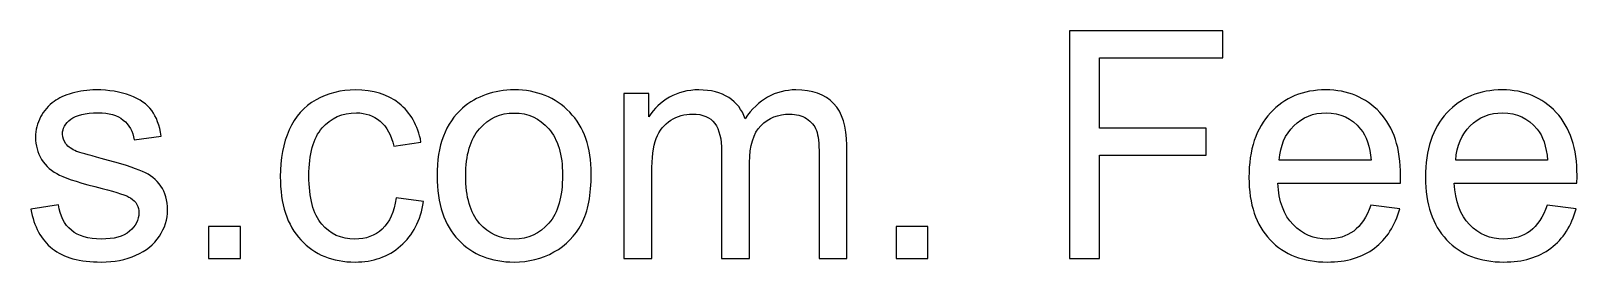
# Model space of a CAD drawing. Header units: centimetres. Extents: x -24.8 to 34.2, y -10 to 25.5.
# Drawn here: x 10.52 to 14.646, y 5.927 to 6.543 of the extents above; entities that cross this region are included whole.
import ezdxf

# ---------------------------------------------------------------- set-up
doc = ezdxf.new("R2010")
doc.units = ezdxf.units.CM
doc.header["$MEASUREMENT"] = 0
doc.layers.add('Layer 1', color=7, linetype='Continuous')

msp = doc.modelspace()

# ---------------------------------------------------------------- linework, layer by layer
at = {"layer": 'Layer 1', "color": 250}
for points, knots in [([(13.29184, 5.93705), (13.29184, 5.93705), (13.29184, 6.54312), (13.29184, 6.54312), (13.29184, 6.54312), (13.29184, 6.54312), (13.70077, 6.54312), (13.70077, 6.54312), (13.70077, 6.54312), (13.70077, 6.54312), (13.70077, 6.47157), (13.70077, 6.47157), (13.70077, 6.47157), (13.70077, 6.47157), (13.37213, 6.47157), (13.37213, 6.47157), (13.37213, 6.47157), (13.37213, 6.47157), (13.37213, 6.2839), (13.37213, 6.2839), (13.37213, 6.2839), (13.37213, 6.2839), (13.65646, 6.2839), (13.65646, 6.2839), (13.65646, 6.2839), (13.65646, 6.2839), (13.65646, 6.21236), (13.65646, 6.21236), (13.65646, 6.21236), (13.65646, 6.21236), (13.37213, 6.21236), (13.37213, 6.21236), (13.37213, 6.21236), (13.37213, 6.21236), (13.37213, 5.93705), (13.37213, 5.93705), (13.37213, 5.93705), (13.37213, 5.93705), (13.29184, 5.93705), (13.29184, 5.93705)], [0, 0, 0, 0, 0.1, 0.1, 0.1, 0.1, 0.2, 0.2, 0.2, 0.2, 0.3, 0.3, 0.3, 0.3, 0.4, 0.4, 0.4, 0.4, 0.5, 0.5, 0.5, 0.5, 0.6, 0.6, 0.6, 0.6, 0.7, 0.7, 0.7, 0.7, 0.8, 0.8, 0.8, 0.8, 0.9, 0.9, 0.9, 0.9, 1, 1, 1, 1]), ([(10.52002, 6.06814), (10.52002, 6.06814), (10.59353, 6.07971), (10.59353, 6.07971), (10.59353, 6.07971), (10.59763, 6.05022), (10.6092, 6.02764), (10.62811, 6.01184), (10.62811, 6.01184), (10.64687, 5.99618), (10.67326, 5.98827), (10.70727, 5.98827), (10.70727, 5.98827), (10.74142, 5.98827), (10.76682, 5.99533), (10.78333, 6.00916), (10.78333, 6.00916), (10.79984, 6.02313), (10.80816, 6.0395), (10.80816, 6.05812), (10.80816, 6.05812), (10.80816, 6.07506), (10.80082, 6.08818), (10.78615, 6.09792), (10.78615, 6.09792), (10.77599, 6.10455), (10.75059, 6.11287), (10.71009, 6.12303), (10.71009, 6.12303), (10.65562, 6.13686), (10.61766, 6.14872), (10.59664, 6.15887), (10.59664, 6.15887), (10.57561, 6.16889), (10.55953, 6.18286), (10.54866, 6.20064), (10.54866, 6.20064), (10.5378, 6.21842), (10.53229, 6.23804), (10.53229, 6.25949), (10.53229, 6.25949), (10.53229, 6.2791), (10.53681, 6.29716), (10.54584, 6.31381), (10.54584, 6.31381), (10.55473, 6.33061), (10.567, 6.34443), (10.58239, 6.35544), (10.58239, 6.35544), (10.59396, 6.36391), (10.60976, 6.37125), (10.62966, 6.37717), (10.62966, 6.37717), (10.6497, 6.3831), (10.67114, 6.38606), (10.694, 6.38606), (10.694, 6.38606), (10.72843, 6.38606), (10.75863, 6.38098), (10.78474, 6.3711), (10.78474, 6.3711), (10.81084, 6.36123), (10.83003, 6.34782), (10.84245, 6.33089), (10.84245, 6.33089), (10.85487, 6.31381), (10.86334, 6.29124), (10.86799, 6.26287), (10.86799, 6.26287), (10.86799, 6.26287), (10.79532, 6.25285), (10.79532, 6.25285), (10.79532, 6.25285), (10.79193, 6.27543), (10.78234, 6.29307), (10.76653, 6.30577), (10.76653, 6.30577), (10.75073, 6.31847), (10.72829, 6.32482), (10.69937, 6.32482), (10.69937, 6.32482), (10.66522, 6.32482), (10.64081, 6.31918), (10.62627, 6.30789), (10.62627, 6.30789), (10.6116, 6.2966), (10.60426, 6.28333), (10.60426, 6.26824), (10.60426, 6.26824), (10.60426, 6.2585), (10.60736, 6.24989), (10.61343, 6.24213), (10.61343, 6.24213), (10.6195, 6.23409), (10.62895, 6.2276), (10.64193, 6.22223), (10.64193, 6.22223), (10.64941, 6.21955), (10.67129, 6.2132), (10.70769, 6.20332), (10.70769, 6.20332), (10.76033, 6.18921), (10.79701, 6.17778), (10.81776, 6.16875), (10.81776, 6.16875), (10.83864, 6.15986), (10.85501, 6.14674), (10.86686, 6.12967), (10.86686, 6.12967), (10.87872, 6.11259), (10.88464, 6.09142), (10.88464, 6.06602), (10.88464, 6.06602), (10.88464, 6.04119), (10.87731, 6.01791), (10.86291, 5.99589), (10.86291, 5.99589), (10.84838, 5.97402), (10.82749, 5.95709), (10.80026, 5.94509), (10.80026, 5.94509), (10.77303, 5.9331), (10.74212, 5.92717), (10.70769, 5.92717), (10.70769, 5.92717), (10.65054, 5.92717), (10.60708, 5.93903), (10.57716, 5.96273), (10.57716, 5.96273), (10.54725, 5.98644), (10.5282, 6.02157), (10.52002, 6.06814)], [0, 0, 0, 0, 0.030303, 0.030303, 0.030303, 0.030303, 0.0606061, 0.0606061, 0.0606061, 0.0606061, 0.0909091, 0.0909091, 0.0909091, 0.0909091, 0.1212121, 0.1212121, 0.1212121, 0.1212121, 0.1515152, 0.1515152, 0.1515152, 0.1515152, 0.1818182, 0.1818182, 0.1818182, 0.1818182, 0.2121212, 0.2121212, 0.2121212, 0.2121212, 0.2424242, 0.2424242, 0.2424242, 0.2424242, 0.2727273, 0.2727273, 0.2727273, 0.2727273, 0.3030303, 0.3030303, 0.3030303, 0.3030303, 0.3333333, 0.3333333, 0.3333333, 0.3333333, 0.3636364, 0.3636364, 0.3636364, 0.3636364, 0.3939394, 0.3939394, 0.3939394, 0.3939394, 0.4242424, 0.4242424, 0.4242424, 0.4242424, 0.4545455, 0.4545455, 0.4545455, 0.4545455, 0.4848485, 0.4848485, 0.4848485, 0.4848485, 0.5151515, 0.5151515, 0.5151515, 0.5151515, 0.5454545, 0.5454545, 0.5454545, 0.5454545, 0.5757576, 0.5757576, 0.5757576, 0.5757576, 0.6060606, 0.6060606, 0.6060606, 0.6060606, 0.6363636, 0.6363636, 0.6363636, 0.6363636, 0.6666667, 0.6666667, 0.6666667, 0.6666667, 0.6969697, 0.6969697, 0.6969697, 0.6969697, 0.7272727, 0.7272727, 0.7272727, 0.7272727, 0.7575758, 0.7575758, 0.7575758, 0.7575758, 0.7878788, 0.7878788, 0.7878788, 0.7878788, 0.8181818, 0.8181818, 0.8181818, 0.8181818, 0.8484848, 0.8484848, 0.8484848, 0.8484848, 0.8787879, 0.8787879, 0.8787879, 0.8787879, 0.9090909, 0.9090909, 0.9090909, 0.9090909, 0.9393939, 0.9393939, 0.9393939, 0.9393939, 0.969697, 0.969697, 0.969697, 0.969697, 1, 1, 1, 1]), ([(11.4948, 6.09792), (11.4948, 6.09792), (11.5679, 6.08832), (11.5679, 6.08832), (11.5679, 6.08832), (11.56, 6.03794), (11.53953, 5.99843), (11.50652, 5.96993), (11.50652, 5.96993), (11.47364, 5.94142), (11.43314, 5.92717), (11.38516, 5.92717), (11.38516, 5.92717), (11.32519, 5.92717), (11.27679, 5.94679), (11.24038, 5.98602), (11.24038, 5.98602), (11.20383, 6.02524), (11.18549, 6.08155), (11.18549, 6.15492), (11.18549, 6.15492), (11.18549, 6.20234), (11.19339, 6.24382), (11.20906, 6.27938), (11.20906, 6.27938), (11.22486, 6.31494), (11.24871, 6.34161), (11.28088, 6.35939), (11.28088, 6.35939), (11.31291, 6.37717), (11.34791, 6.38606), (11.38558, 6.38606), (11.38558, 6.38606), (11.43328, 6.38606), (11.47237, 6.37393), (11.50256, 6.3498), (11.50256, 6.3498), (11.5329, 6.32567), (11.55238, 6.29152), (11.56098, 6.24707), (11.56098, 6.24707), (11.56098, 6.24707), (11.48859, 6.23592), (11.48859, 6.23592), (11.48859, 6.23592), (11.48168, 6.26541), (11.46954, 6.28757), (11.45205, 6.30252), (11.45205, 6.30252), (11.43455, 6.31734), (11.41338, 6.32482), (11.38855, 6.32482), (11.38855, 6.32482), (11.35101, 6.32482), (11.32053, 6.31141), (11.29711, 6.28446), (11.29711, 6.28446), (11.27368, 6.25765), (11.26197, 6.21518), (11.26197, 6.15704), (11.26197, 6.15704), (11.26197, 6.09806), (11.27326, 6.05516), (11.29598, 6.02835), (11.29598, 6.02835), (11.31856, 6.00168), (11.34805, 5.98827), (11.38445, 5.98827), (11.38445, 5.98827), (11.41366, 5.98827), (11.43794, 5.9973), (11.45755, 6.01522), (11.45755, 6.01522), (11.47716, 6.03315), (11.48958, 6.06066), (11.4948, 6.09792)], [0, 0, 0, 0, 0.0526316, 0.0526316, 0.0526316, 0.0526316, 0.1052632, 0.1052632, 0.1052632, 0.1052632, 0.1578947, 0.1578947, 0.1578947, 0.1578947, 0.2105263, 0.2105263, 0.2105263, 0.2105263, 0.2631579, 0.2631579, 0.2631579, 0.2631579, 0.3157895, 0.3157895, 0.3157895, 0.3157895, 0.3684211, 0.3684211, 0.3684211, 0.3684211, 0.4210526, 0.4210526, 0.4210526, 0.4210526, 0.4736842, 0.4736842, 0.4736842, 0.4736842, 0.5263158, 0.5263158, 0.5263158, 0.5263158, 0.5789474, 0.5789474, 0.5789474, 0.5789474, 0.6315789, 0.6315789, 0.6315789, 0.6315789, 0.6842105, 0.6842105, 0.6842105, 0.6842105, 0.7368421, 0.7368421, 0.7368421, 0.7368421, 0.7894737, 0.7894737, 0.7894737, 0.7894737, 0.8421053, 0.8421053, 0.8421053, 0.8421053, 0.8947368, 0.8947368, 0.8947368, 0.8947368, 0.9473684, 0.9473684, 0.9473684, 0.9473684, 1, 1, 1, 1]), ([(11.60388, 6.15662), (11.60388, 6.2379), (11.62646, 6.29815), (11.67175, 6.33724), (11.67175, 6.33724), (11.70943, 6.36969), (11.75543, 6.38606), (11.80976, 6.38606), (11.80976, 6.38606), (11.87016, 6.38606), (11.91954, 6.36631), (11.95778, 6.32665), (11.95778, 6.32665), (11.99617, 6.28714), (12.01522, 6.23253), (12.01522, 6.16283), (12.01522, 6.16283), (12.01522, 6.10624), (12.00675, 6.06179), (11.98982, 6.02948), (11.98982, 6.02948), (11.97288, 5.99702), (11.94819, 5.9719), (11.91588, 5.95398), (11.91588, 5.95398), (11.88342, 5.93606), (11.84814, 5.92717), (11.80976, 5.92717), (11.80976, 5.92717), (11.74838, 5.92717), (11.69871, 5.94679), (11.66075, 5.9863), (11.66075, 5.9863), (11.62279, 6.02567), (11.60388, 6.08239), (11.60388, 6.15662)], [0, 0, 0, 0, 0.1111111, 0.1111111, 0.1111111, 0.1111111, 0.2222222, 0.2222222, 0.2222222, 0.2222222, 0.3333333, 0.3333333, 0.3333333, 0.3333333, 0.4444444, 0.4444444, 0.4444444, 0.4444444, 0.5555556, 0.5555556, 0.5555556, 0.5555556, 0.6666667, 0.6666667, 0.6666667, 0.6666667, 0.7777778, 0.7777778, 0.7777778, 0.7777778, 0.8888889, 0.8888889, 0.8888889, 0.8888889, 1, 1, 1, 1]), ([(12.10256, 5.93705), (12.10256, 5.93705), (12.10256, 6.37604), (12.10256, 6.37604), (12.10256, 6.37604), (12.10256, 6.37604), (12.16902, 6.37604), (12.16902, 6.37604), (12.16902, 6.37604), (12.16902, 6.37604), (12.16902, 6.31452), (12.16902, 6.31452), (12.16902, 6.31452), (12.18285, 6.33597), (12.2012, 6.35332), (12.22406, 6.36631), (12.22406, 6.36631), (12.24692, 6.37943), (12.27302, 6.38606), (12.30223, 6.38606), (12.30223, 6.38606), (12.33469, 6.38606), (12.36136, 6.37929), (12.3821, 6.36574), (12.3821, 6.36574), (12.40298, 6.3522), (12.41766, 6.33343), (12.42612, 6.30916), (12.42612, 6.30916), (12.46098, 6.36038), (12.50613, 6.38606), (12.56173, 6.38606), (12.56173, 6.38606), (12.60533, 6.38606), (12.63878, 6.37393), (12.6622, 6.3498), (12.6622, 6.3498), (12.68563, 6.32567), (12.69734, 6.28856), (12.69734, 6.23846), (12.69734, 6.23846), (12.69734, 6.23846), (12.69734, 5.93705), (12.69734, 5.93705), (12.69734, 5.93705), (12.69734, 5.93705), (12.6234, 5.93705), (12.6234, 5.93705), (12.6234, 5.93705), (12.6234, 5.93705), (12.6234, 6.21363), (12.6234, 6.21363), (12.6234, 6.21363), (12.6234, 6.2434), (12.621, 6.26485), (12.6162, 6.27797), (12.6162, 6.27797), (12.61126, 6.29095), (12.60251, 6.30154), (12.58995, 6.30958), (12.58995, 6.30958), (12.57725, 6.31748), (12.5623, 6.32157), (12.54522, 6.32157), (12.54522, 6.32157), (12.51432, 6.32157), (12.48878, 6.31127), (12.46832, 6.29067), (12.46832, 6.29067), (12.448, 6.27021), (12.4377, 6.23733), (12.4377, 6.19218), (12.4377, 6.19218), (12.4377, 6.19218), (12.4377, 5.93705), (12.4377, 5.93705), (12.4377, 5.93705), (12.4377, 5.93705), (12.36333, 5.93705), (12.36333, 5.93705), (12.36333, 5.93705), (12.36333, 5.93705), (12.36333, 6.22223), (12.36333, 6.22223), (12.36333, 6.22223), (12.36333, 6.25539), (12.35726, 6.28023), (12.34513, 6.29674), (12.34513, 6.29674), (12.33299, 6.31325), (12.31324, 6.32157), (12.28558, 6.32157), (12.28558, 6.32157), (12.26469, 6.32157), (12.24536, 6.31607), (12.22758, 6.30492), (12.22758, 6.30492), (12.2098, 6.29392), (12.19682, 6.27783), (12.18892, 6.25666), (12.18892, 6.25666), (12.18088, 6.23536), (12.17692, 6.20474), (12.17692, 6.1648), (12.17692, 6.1648), (12.17692, 6.1648), (12.17692, 5.93705), (12.17692, 5.93705), (12.17692, 5.93705), (12.17692, 5.93705), (12.10256, 5.93705), (12.10256, 5.93705)], [0, 0, 0, 0, 0.0357143, 0.0357143, 0.0357143, 0.0357143, 0.0714286, 0.0714286, 0.0714286, 0.0714286, 0.1071429, 0.1071429, 0.1071429, 0.1071429, 0.1428571, 0.1428571, 0.1428571, 0.1428571, 0.1785714, 0.1785714, 0.1785714, 0.1785714, 0.2142857, 0.2142857, 0.2142857, 0.2142857, 0.25, 0.25, 0.25, 0.25, 0.2857143, 0.2857143, 0.2857143, 0.2857143, 0.3214286, 0.3214286, 0.3214286, 0.3214286, 0.3571429, 0.3571429, 0.3571429, 0.3571429, 0.3928571, 0.3928571, 0.3928571, 0.3928571, 0.4285714, 0.4285714, 0.4285714, 0.4285714, 0.4642857, 0.4642857, 0.4642857, 0.4642857, 0.5, 0.5, 0.5, 0.5, 0.5357143, 0.5357143, 0.5357143, 0.5357143, 0.5714286, 0.5714286, 0.5714286, 0.5714286, 0.6071429, 0.6071429, 0.6071429, 0.6071429, 0.6428571, 0.6428571, 0.6428571, 0.6428571, 0.6785714, 0.6785714, 0.6785714, 0.6785714, 0.7142857, 0.7142857, 0.7142857, 0.7142857, 0.75, 0.75, 0.75, 0.75, 0.7857143, 0.7857143, 0.7857143, 0.7857143, 0.8214286, 0.8214286, 0.8214286, 0.8214286, 0.8571429, 0.8571429, 0.8571429, 0.8571429, 0.8928571, 0.8928571, 0.8928571, 0.8928571, 0.9285714, 0.9285714, 0.9285714, 0.9285714, 0.9642857, 0.9642857, 0.9642857, 0.9642857, 1, 1, 1, 1]), ([(14.09588, 6.07844), (14.09588, 6.07844), (14.17279, 6.06899), (14.17279, 6.06899), (14.17279, 6.06899), (14.16065, 6.02397), (14.13822, 5.98912), (14.10548, 5.96428), (14.10548, 5.96428), (14.0726, 5.93959), (14.03069, 5.92717), (13.97975, 5.92717), (13.97975, 5.92717), (13.91554, 5.92717), (13.8646, 5.94693), (13.82707, 5.98644), (13.82707, 5.98644), (13.78939, 6.02595), (13.77062, 6.08141), (13.77062, 6.15281), (13.77062, 6.15281), (13.77062, 6.22675), (13.78967, 6.28404), (13.82763, 6.32482), (13.82763, 6.32482), (13.86573, 6.3656), (13.91498, 6.38606), (13.97566, 6.38606), (13.97566, 6.38606), (14.03436, 6.38606), (14.08234, 6.36602), (14.11945, 6.32609), (14.11945, 6.32609), (14.1567, 6.28616), (14.17533, 6.22985), (14.17533, 6.15746), (14.17533, 6.15746), (14.17533, 6.15295), (14.17519, 6.14632), (14.1749, 6.13757), (14.1749, 6.13757), (14.1749, 6.13757), (13.84753, 6.13757), (13.84753, 6.13757), (13.84753, 6.13757), (13.85021, 6.08931), (13.8639, 6.05234), (13.88845, 6.0268), (13.88845, 6.0268), (13.913, 6.00111), (13.94348, 5.98827), (13.98017, 5.98827), (13.98017, 5.98827), (14.00741, 5.98827), (14.03069, 5.99547), (14.05002, 6.00986), (14.05002, 6.00986), (14.06935, 6.02411), (14.08459, 6.04697), (14.09588, 6.07844)], [0, 0, 0, 0, 0.0666667, 0.0666667, 0.0666667, 0.0666667, 0.1333333, 0.1333333, 0.1333333, 0.1333333, 0.2, 0.2, 0.2, 0.2, 0.2666667, 0.2666667, 0.2666667, 0.2666667, 0.3333333, 0.3333333, 0.3333333, 0.3333333, 0.4, 0.4, 0.4, 0.4, 0.4666667, 0.4666667, 0.4666667, 0.4666667, 0.5333333, 0.5333333, 0.5333333, 0.5333333, 0.6, 0.6, 0.6, 0.6, 0.6666667, 0.6666667, 0.6666667, 0.6666667, 0.7333333, 0.7333333, 0.7333333, 0.7333333, 0.8, 0.8, 0.8, 0.8, 0.8666667, 0.8666667, 0.8666667, 0.8666667, 0.9333333, 0.9333333, 0.9333333, 0.9333333, 1, 1, 1, 1]), ([(14.56676, 6.07844), (14.56676, 6.07844), (14.64367, 6.06899), (14.64367, 6.06899), (14.64367, 6.06899), (14.63153, 6.02397), (14.6091, 5.98912), (14.57636, 5.96428), (14.57636, 5.96428), (14.54348, 5.93959), (14.50157, 5.92717), (14.45063, 5.92717), (14.45063, 5.92717), (14.38642, 5.92717), (14.33548, 5.94693), (14.29795, 5.98644), (14.29795, 5.98644), (14.26027, 6.02595), (14.2415, 6.08141), (14.2415, 6.15281), (14.2415, 6.15281), (14.2415, 6.22675), (14.26055, 6.28404), (14.29851, 6.32482), (14.29851, 6.32482), (14.33661, 6.3656), (14.38586, 6.38606), (14.44654, 6.38606), (14.44654, 6.38606), (14.50524, 6.38606), (14.55322, 6.36602), (14.59033, 6.32609), (14.59033, 6.32609), (14.62758, 6.28616), (14.64621, 6.22985), (14.64621, 6.15746), (14.64621, 6.15746), (14.64621, 6.15295), (14.64607, 6.14632), (14.64578, 6.13757), (14.64578, 6.13757), (14.64578, 6.13757), (14.31841, 6.13757), (14.31841, 6.13757), (14.31841, 6.13757), (14.32109, 6.08931), (14.33478, 6.05234), (14.35933, 6.0268), (14.35933, 6.0268), (14.38388, 6.00111), (14.41436, 5.98827), (14.45105, 5.98827), (14.45105, 5.98827), (14.47829, 5.98827), (14.50157, 5.99547), (14.5209, 6.00986), (14.5209, 6.00986), (14.54023, 6.02411), (14.55547, 6.04697), (14.56676, 6.07844)], [0, 0, 0, 0, 0.0666667, 0.0666667, 0.0666667, 0.0666667, 0.1333333, 0.1333333, 0.1333333, 0.1333333, 0.2, 0.2, 0.2, 0.2, 0.2666667, 0.2666667, 0.2666667, 0.2666667, 0.3333333, 0.3333333, 0.3333333, 0.3333333, 0.4, 0.4, 0.4, 0.4, 0.4666667, 0.4666667, 0.4666667, 0.4666667, 0.5333333, 0.5333333, 0.5333333, 0.5333333, 0.6, 0.6, 0.6, 0.6, 0.6666667, 0.6666667, 0.6666667, 0.6666667, 0.7333333, 0.7333333, 0.7333333, 0.7333333, 0.8, 0.8, 0.8, 0.8, 0.8666667, 0.8666667, 0.8666667, 0.8666667, 0.9333333, 0.9333333, 0.9333333, 0.9333333, 1, 1, 1, 1]), ([(11.68036, 6.15662), (11.68036, 6.10031), (11.69264, 6.05826), (11.71719, 6.03032), (11.71719, 6.03032), (11.74175, 6.00224), (11.77265, 5.98827), (11.80976, 5.98827), (11.80976, 5.98827), (11.84673, 5.98827), (11.87749, 6.00238), (11.90205, 6.03046), (11.90205, 6.03046), (11.92646, 6.05855), (11.93873, 6.10144), (11.93873, 6.15902), (11.93873, 6.15902), (11.93873, 6.21334), (11.92646, 6.25455), (11.90176, 6.28249), (11.90176, 6.28249), (11.87707, 6.31043), (11.84645, 6.3244), (11.80976, 6.3244), (11.80976, 6.3244), (11.77265, 6.3244), (11.74175, 6.31043), (11.71719, 6.28263), (11.71719, 6.28263), (11.69264, 6.25483), (11.68036, 6.21278), (11.68036, 6.15662)], [0, 0, 0, 0, 0.125, 0.125, 0.125, 0.125, 0.25, 0.25, 0.25, 0.25, 0.375, 0.375, 0.375, 0.375, 0.5, 0.5, 0.5, 0.5, 0.625, 0.625, 0.625, 0.625, 0.75, 0.75, 0.75, 0.75, 0.875, 0.875, 0.875, 0.875, 1, 1, 1, 1]), ([(13.85162, 6.19881), (13.85162, 6.19881), (14.09673, 6.19881), (14.09673, 6.19881), (14.09673, 6.19881), (14.09348, 6.23564), (14.08403, 6.26344), (14.06865, 6.28178), (14.06865, 6.28178), (14.04494, 6.31043), (14.01418, 6.32482), (13.9765, 6.32482), (13.9765, 6.32482), (13.94236, 6.32482), (13.91357, 6.31339), (13.89029, 6.29053), (13.89029, 6.29053), (13.867, 6.26767), (13.85416, 6.23705), (13.85162, 6.19881)], [0, 0, 0, 0, 0.2, 0.2, 0.2, 0.2, 0.4, 0.4, 0.4, 0.4, 0.6, 0.6, 0.6, 0.6, 0.8, 0.8, 0.8, 0.8, 1, 1, 1, 1]), ([(14.3225, 6.19881), (14.3225, 6.19881), (14.56761, 6.19881), (14.56761, 6.19881), (14.56761, 6.19881), (14.56436, 6.23564), (14.55491, 6.26344), (14.53953, 6.28178), (14.53953, 6.28178), (14.51582, 6.31043), (14.48506, 6.32482), (14.44738, 6.32482), (14.44738, 6.32482), (14.41324, 6.32482), (14.38445, 6.31339), (14.36117, 6.29053), (14.36117, 6.29053), (14.33788, 6.26767), (14.32504, 6.23705), (14.3225, 6.19881)], [0, 0, 0, 0, 0.2, 0.2, 0.2, 0.2, 0.4, 0.4, 0.4, 0.4, 0.6, 0.6, 0.6, 0.6, 0.8, 0.8, 0.8, 0.8, 1, 1, 1, 1]), ([(10.99414, 5.93705), (10.99414, 5.93705), (10.99414, 6.02186), (10.99414, 6.02186), (10.99414, 6.02186), (10.99414, 6.02186), (11.07895, 6.02186), (11.07895, 6.02186), (11.07895, 6.02186), (11.07895, 6.02186), (11.07895, 5.93705), (11.07895, 5.93705), (11.07895, 5.93705), (11.07895, 5.93705), (10.99414, 5.93705), (10.99414, 5.93705)], [0, 0, 0, 0, 0.25, 0.25, 0.25, 0.25, 0.5, 0.5, 0.5, 0.5, 0.75, 0.75, 0.75, 0.75, 1, 1, 1, 1]), ([(12.82885, 5.93705), (12.82885, 5.93705), (12.82885, 6.02186), (12.82885, 6.02186), (12.82885, 6.02186), (12.82885, 6.02186), (12.91366, 6.02186), (12.91366, 6.02186), (12.91366, 6.02186), (12.91366, 6.02186), (12.91366, 5.93705), (12.91366, 5.93705), (12.91366, 5.93705), (12.91366, 5.93705), (12.82885, 5.93705), (12.82885, 5.93705)], [0, 0, 0, 0, 0.25, 0.25, 0.25, 0.25, 0.5, 0.5, 0.5, 0.5, 0.75, 0.75, 0.75, 0.75, 1, 1, 1, 1])]:
    msp.add_open_spline(points, degree=3, knots=knots, dxfattribs=at)

doc.saveas('drawing.dxf')
